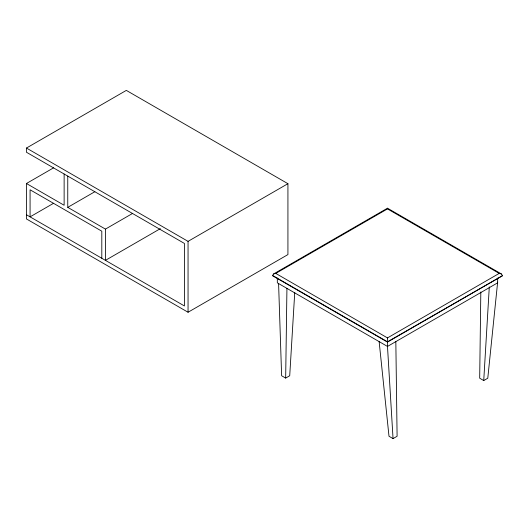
<?xml version="1.0" encoding="UTF-8"?>
<svg xmlns="http://www.w3.org/2000/svg" width="529" height="529" viewBox="0 0 529 529"><rect width="100%" height="100%" fill="white"/><g stroke="black" fill="none" stroke-linecap="round" stroke-linejoin="round"><path stroke-width="0.79" d="M278.591 283.564L281.62 375.735L285.667 378.076L286.936 288.384M480.821 291.962L479.684 378.215L483.737 380.556L487.784 378.215L497.65 282.102M502.543 275.675L501.36 273.943L387.486 208.195L273.612 273.943L272.422 275.675L387.486 342.104L502.543 275.675L387.486 341.794L272.422 275.358M483.737 380.556L489.299 286.923M294.739 292.616L289.72 375.735L285.667 378.076M26.45 214.761L184.423 305.96L184.423 243.452L26.45 152.246L26.45 148.054L126.325 90.393L287.928 183.695L287.928 254.588L188.053 312.249L26.45 218.946L26.45 183.503L53.561 167.852M53.621 203.262L30.08 216.857L30.08 189.792L101.806 231.199L101.806 258.264M67.758 176.097L67.758 207.355L94.87 191.703M67.758 207.355L105.436 229.103L132.548 213.452M160.366 228.647L105.436 260.361L105.436 229.103M26.45 148.054L188.053 241.356L287.928 183.695M273.612 273.943L275.761 273.4L387.486 208.902L499.204 273.4L501.36 273.943M275.761 273.4L387.486 337.905L499.204 273.4M379.134 341.615L389 436.266L393.047 438.607L397.1 436.266L395.831 341.615M26.45 183.503L64.128 205.259L64.128 174.001M393.047 438.607L387.486 346.435L387.486 337.905M497.65 278.062L497.65 282.83L387.486 346.435L277.322 282.83L277.322 278.062M387.486 208.195L387.486 208.902M188.053 241.356L188.053 312.249"/></g></svg>
